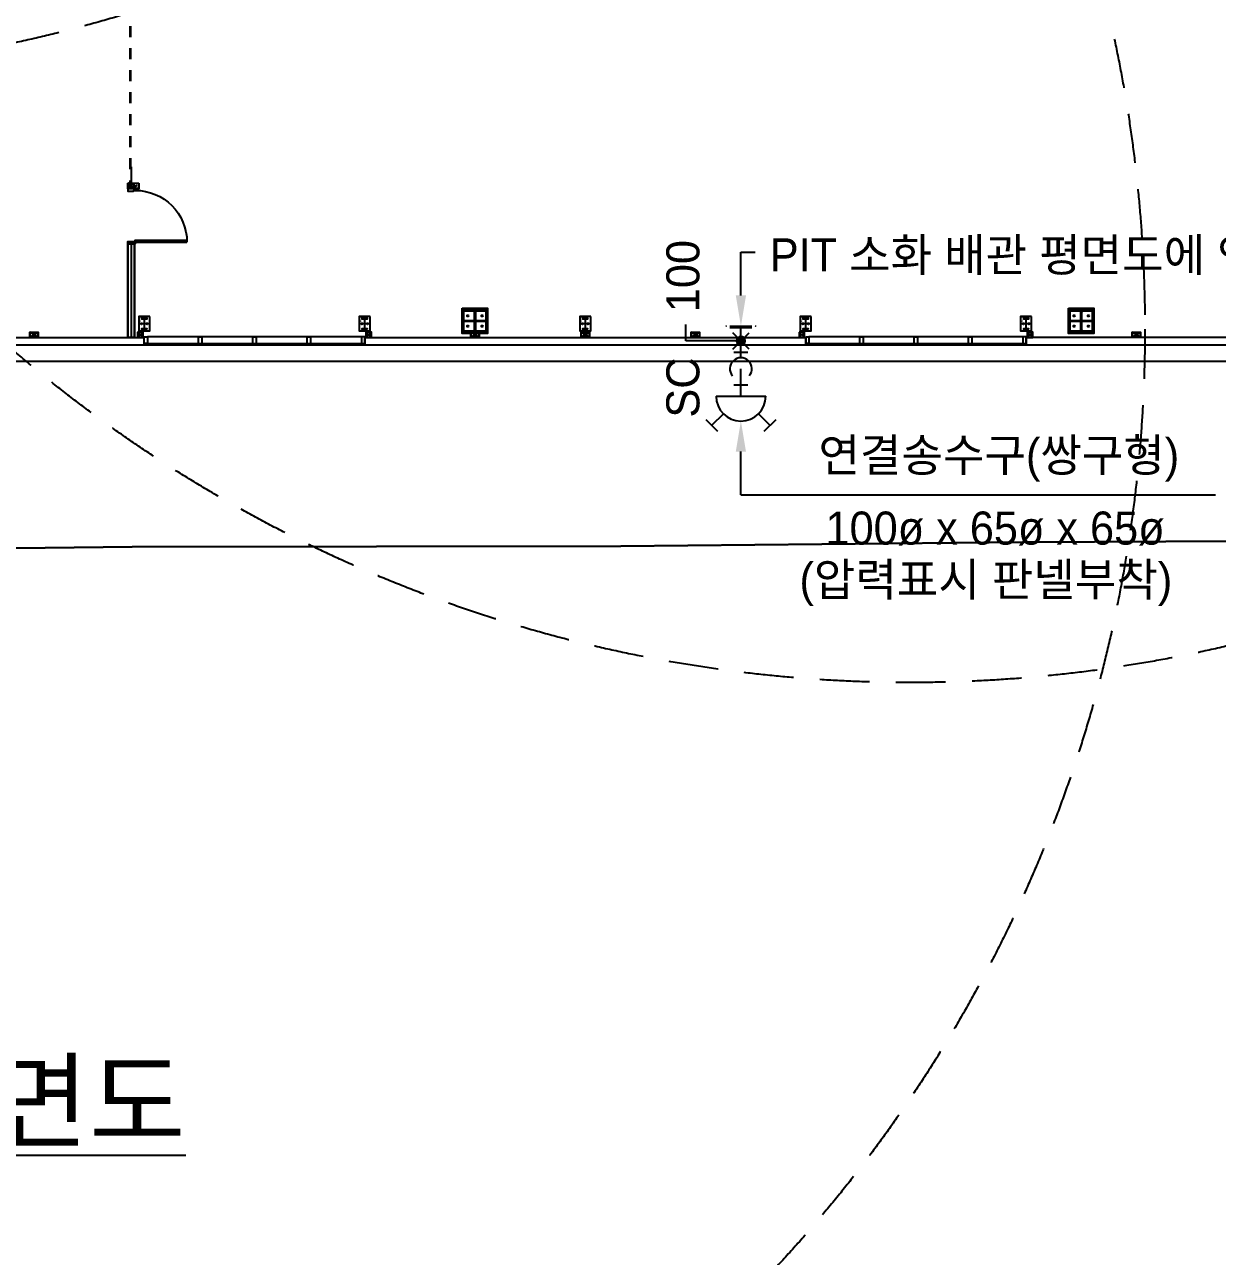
# Model space of a CAD drawing. Header units: millimetres. Extents: x 0 to 168200, y 0 to 118800.
# Drawn here: x 83330 to 104969, y 25928 to 48277 of the extents above; entities that cross this region are included whole.
import ezdxf
from ezdxf.enums import TextEntityAlignment as Align

# ---------------------------------------------------------------- set-up
doc = ezdxf.new("R2010")
doc.units = ezdxf.units.MM
doc.header["$LTSCALE"] = 200
for name, pattern in [('CEN-GAUN', [32.2, 30, -1, 0.2, -1]), ('HID', [2.3, 1.5, -0.8]), ('HIDDEN2', [1, 0.5, -0.5])]:
    doc.linetypes.add(name, pattern=pattern)
for name, color, linetype in [('AX', 2, 'Continuous'), ('BACK', 8, 'Continuous'), ('CEN', 1, 'CEN-GAUN'), ('H', 2, 'Continuous'), ('PIPE', 3, 'Continuous'), ('SYM', 6, 'Continuous'), ('TEXT', 2, 'Continuous'), ('메탈판넬-2', 8, 'Continuous')]:
    doc.layers.add(name, color=color, linetype=linetype)
doc.styles.add('ghs', font='')
doc.styles.add('돋움', font='')
doc.styles.add('스타일1', font='')
doc.styles.get('ghs').set_extended_font_data('Dotum')
doc.styles.get('돋움').set_extended_font_data('Dotum')
doc.styles.get('스타일1').set_extended_font_data('Malgun Gothic')

# ---------------------------------------------------------------- blocks, each defined once
blk = doc.blocks.new('b-018')
at = {"layer": 'H'}
for p, q in [((-2.75, 5.66), (-3.81, 4.6)), ((-2.22, 4.07), (-3.28, 5.13)), ((-0.63, 4.73), (-0.63, 0.23)), ((-3.81, 0.36), (-2.75, -0.71)), ((-2.22, 0.89), (-3.28, -0.17))]:
    blk.add_line(p, q, dxfattribs=at)
blk.add_arc((-0.63, 2.48), 2.25, 90, 270, dxfattribs=at)
blk = doc.blocks.new('f-013')
at = {"layer": 'AX'}
blk.add_line((-1, 0), (1, 0), dxfattribs=at)
at = {"layer": 'AX', "color": 1}
blk.add_line((-1, -0.14), (1, -0.14), dxfattribs=at)
at = {"layer": 'AX', "const_width": 0.078}
for points in [[(-1.37, 0, 1), (-1.3, 0, 1)], [(1.37, 0, -1), (1.3, 0, -1)]]:
    blk.add_lwpolyline(points, format="xyb", close=True, dxfattribs=at)
blk = doc.blocks.new('a-019')
at = {"layer": 'TEXT'}
h = blk.add_hatch(color=1, dxfattribs=at)
edge = h.paths.add_edge_path()
edge.add_arc((0, 0), 0.4, 0, 360)
at = {"layer": 'TEXT', "color": 1}
for p, q in [((-0.74, 0.74), (0.74, -0.74)), ((0.74, 0.74), (-0.74, -0.74))]:
    blk.add_line(p, q, dxfattribs=at)
blk.add_circle((0, 0), 0.4, dxfattribs=at)
blk = doc.blocks.new('D-1000')
at = {"layer": 'BACK'}
blk.add_line((30, 125), (30, 1065), dxfattribs=at)
for points in [[(30, 125), (65, 125), (65, 1065), (30, 1065)], [(0, -10), (45, -10), (45, -10), (45, -10), (45, 95), (30, 95), (30, 125), (0, 125), (0, -10)], [(1000, -10), (955, -10), (955, -10), (955, -10), (955, 95), (970, 95), (970, 125), (1000, 125), (1000, -10)]]:
    blk.add_lwpolyline(points, dxfattribs=at)
blk.add_arc((30, 125), 940, 0, 90, dxfattribs=at)
blk = doc.blocks.new('shutte-4x4')
at = {"layer": 'BACK'}
h = blk.add_hatch(dxfattribs=at)
h.set_pattern_fill('ANSI37', color=256, scale=1.25, angle=360, style=0)
h.set_pattern_definition([(135, (628927.8064, 2052648.192), (-2.806330038, -2.806330038), []), (225, (628927.8064, 2052648.192), (2.806330038, -2.806330038), [])])
h.paths.add_polyline_path([(-5027, 13, 0.484621), (-5027, 12, -0.246615), (-5022, 6), (-5022, 6), (-5022, -6), (-5016, -6), (-5016, 4, -0.042788), (-5016, 4, 0.351979)])
h.paths.add_polyline_path([(-5016, -6), (-5022, -6), (-5022, -9), (-5016, -9)])
h.paths.add_polyline_path([(-5016, -9), (-5022, -9), (-5022, -13), (-5016, -13)])
h.paths.add_polyline_path([(-5016, -13), (-5022, -13), (-5022, -23), (-5014, -23), (-5014, -17), (-5016, -17)])
h = blk.add_hatch(dxfattribs=at)
h.set_pattern_fill('ANSI37', color=256, scale=1.25, angle=360, style=0)
h.set_pattern_definition([(225, (628927.8064, 2061425.844), (-2.806330038, 2.806330038), []), (135, (628927.8064, 2061425.844), (2.806330038, 2.806330038), [])])
h.paths.add_polyline_path([(-996, 13, -0.484621), (-995, 12, 0.246615), (-1000, 6), (-1000, 6), (-1000, -6), (-1006, -6), (-1006, 4, 0.042788), (-1006, 4, -0.351979)])
h.paths.add_polyline_path([(-1006, -6), (-1000, -6), (-1000, -9), (-1006, -9)])
h.paths.add_polyline_path([(-1006, -9), (-1000, -9), (-1000, -13), (-1006, -13)])
h.paths.add_polyline_path([(-1006, -13), (-1000, -13), (-1000, -23), (-1009, -23), (-1009, -17), (-1006, -17)])
for p, q in [((-5111, 75), (-5111, -25)), ((-5096, 75), (-5111, 75)), ((-5110, 73), (-5110, -24)), ((-5096, 73), (-5110, 73)), ((-5026, 85), (-5096, 85)), ((-5096, 85), (-5096, 55)), ((-5096, 75), (-5096, 73)), ((-5094, 55), (-5096, 55)), ((-5029, 83), (-5094, 83)), ((-5094, 83), (-5094, 55)), ((-5083, 26), (-5013, 26)), ((-5083, -2), (-5083, 26)), ((-5081, 25), (-5011, 25)), ((-5081, 0), (-5081, 25)), ((-5071, 77), (-5071, 83)), ((-5051, 77), (-5071, 77)), ((-5066, 85), (-5066, 125)), ((-5066, 75), (-5066, 83)), ((-5063, 13), (-5063, 23)), ((-5056, 85), (-5056, 125)), ((-5056, 75), (-5056, 83)), ((-5051, 77), (-5051, 83)), ((-5029, 83), (-5029, 55)), ((-5026, 55), (-5029, 55)), ((-5026, 85), (-5026, 55)), ((-5026, 73), (-5026, 75)), ((-5011, 75), (-5026, 75)), ((-5013, 73), (-5026, 73)), ((-5022, 0), (-5022, 6)), ((-5016, -17), (-5016, 4)), ((-5014, -23), (-5014, 4)), ((-5013, 26), (-5013, 73)), ((-5011, 25), (-5011, 75)), ((-5011, -25), (-5011, 4)), ((-1011, 25), (-1011, 75)), ((-1011, 75), (-996, 75)), ((-941, 25), (-1011, 25)), ((-1011, -25), (-1011, 4)), ((-1010, 26), (-1010, 73)), ((-1010, 73), (-996, 73)), ((-940, 26), (-1010, 26)), ((-1009, -23), (-1009, 4)), ((-1006, -17), (-1006, 4)), ((-1000, 0), (-1000, 6)), ((-996, 85), (-926, 85)), ((-996, 85), (-996, 55)), ((-996, 73), (-996, 75)), ((-996, 55), (-994, 55)), ((-994, 83), (-929, 83)), ((-994, 83), (-994, 55)), ((-971, 77), (-971, 83)), ((-971, 77), (-951, 77)), ((-966, 85), (-966, 125)), ((-966, 75), (-966, 83)), ((-960, 13), (-960, 23)), ((-956, 85), (-956, 125)), ((-956, 75), (-956, 83)), ((-951, 77), (-951, 83)), ((-941, 0), (-941, 25)), ((-940, -2), (-940, 26)), ((-929, 83), (-929, 55)), ((-929, 55), (-926, 55)), ((-926, 85), (-926, 55)), ((-926, 75), (-926, 73)), ((-926, 75), (-911, 75)), ((-926, 73), (-913, 73)), ((-913, 73), (-913, -24)), ((-911, 75), (-911, -25)), ((-5111, -25), (-5011, -25)), ((-5110, -24), (-5013, -24)), ((-5083, -2), (-5025, -2)), ((-5081, 0), (-5022, 0)), ((-5031, -6), (-5036, -9)), ((-5031, -13), (-5036, -9)), ((-5031, -6), (-5014, -6)), ((-5031, -13), (-5014, -13)), ((-5025, -24), (-5025, -2)), ((-5022, -24), (-5022, 0)), ((-5014, -17), (-5016, -17)), ((-5014, -6), (-5011, -3)), ((-5014, -13), (-5011, -16)), ((-5013, -24), (-5013, -2)), ((-5011, -25), (-5011, 0)), ((-1011, -25), (-1011, 0)), ((-1009, -6), (-1011, -3)), ((-1009, -13), (-1011, -16)), ((-911, -25), (-1011, -25)), ((-1010, -24), (-1010, -2)), ((-913, -24), (-1010, -24)), ((-991, -6), (-1009, -6)), ((-991, -13), (-1009, -13)), ((-1009, -17), (-1006, -17)), ((-941, 0), (-1000, 0)), ((-1000, -24), (-1000, 0)), ((-940, -2), (-998, -2)), ((-998, -24), (-998, -2)), ((-991, -6), (-986, -9)), ((-991, -13), (-986, -9))]:
    blk.add_line(p, q, dxfattribs=at)
at = {"layer": 'BACK', "linetype": 'HIDDEN2', "ltscale": 2}
for p, q in [((-5063, 23), (-960, 23)), ((-5063, 13), (-960, 13))]:
    blk.add_line(p, q, dxfattribs=at)
at = {"layer": 'BACK'}
for points in [[(-5011, 175), (-5111, 175), (-5111, 85), (-5011, 85)], [(-5014, 173), (-5109, 173), (-5109, 87), (-5014, 87)], [(-1011, 175), (-911, 175), (-911, 85), (-1011, 85)], [(-1009, 173), (-914, 173), (-914, 87), (-1009, 87)]]:
    blk.add_lwpolyline(points, close=True, dxfattribs=at)
for centre, radius, start, end in [((-5117, 80), 7.53, 318.3864, 41.6136), ((-5116, 80), 7.53, 318.3864, 41.6136), ((-5114, 80), 7.53, 318.3864, 41.6136), ((-5113, 80), 7.53, 318.3864, 41.6136), ((-5112, 80), 7.53, 318.3864, 41.6136), ((-5111, 80), 7.53, 318.3864, 41.6136), ((-5110, 80), 7.53, 318.3864, 41.6136), ((-5108, 80), 7.53, 318.3864, 41.6136), ((-5107, 80), 7.53, 318.3864, 41.6136), ((-5106, 80), 7.53, 318.3864, 41.6136), ((-5069, 132), 7.9, 216.9609, 331.8306), ((-5061, 99), 24.2, 245.5812, 294.4188), ((-5055, 124), 7.93, 47.3689, 145.662), ((-5027, 2), 11, 10.779, 88.343), ((-5027, 13), 0.603, 108.9819, 212.4052), ((-5030, 5), 8.07, 9.966, 64.9017), ((-5016, 80), 7.53, 138.3864, 221.6136), ((-5015, 80), 7.53, 138.3864, 221.6136), ((-5014, 80), 7.53, 138.3864, 221.6136), ((-5013, 80), 7.53, 138.3864, 221.6136), ((-5012, 80), 7.53, 138.3864, 221.6136), ((-5010, 80), 7.53, 138.3864, 221.6136), ((-5009, 80), 7.53, 138.3864, 221.6136), ((-5008, 80), 7.53, 138.3864, 221.6136), ((-5014, 4), 2.5, 0, 180), ((-5007, 80), 7.53, 138.3864, 221.6136), ((-5006, 80), 7.53, 138.3864, 221.6136), ((-1017, 80), 7.53, 318.3864, 41.6136), ((-1009, 4), 2.5, 0, 180), ((-1016, 80), 7.53, 318.3864, 41.6136), ((-1014, 80), 7.53, 318.3864, 41.6136), ((-1013, 80), 7.53, 318.3864, 41.6136), ((-1012, 80), 7.53, 318.3864, 41.6136), ((-995, 2), 11, 91.657, 169.221), ((-1011, 80), 7.53, 318.3864, 41.6136), ((-1010, 80), 7.53, 318.3864, 41.6136), ((-1008, 80), 7.53, 318.3864, 41.6136), ((-1007, 80), 7.53, 318.3864, 41.6136), ((-1006, 80), 7.53, 318.3864, 41.6136), ((-992, 5), 8.07, 115.0983, 170.034), ((-996, 13), 0.603, 327.5948, 71.0181), ((-967, 124), 7.93, 34.338, 132.6311), ((-961, 99), 24.2, 245.5812, 294.4188), ((-954, 132), 7.9, 208.1694, 323.0391), ((-916, 80), 7.53, 138.3864, 221.6136), ((-915, 80), 7.53, 138.3864, 221.6136), ((-914, 80), 7.53, 138.3864, 221.6136), ((-913, 80), 7.53, 138.3864, 221.6136), ((-912, 80), 7.53, 138.3864, 221.6136), ((-910, 80), 7.53, 138.3864, 221.6136), ((-909, 80), 7.53, 138.3864, 221.6136), ((-908, 80), 7.53, 138.3864, 221.6136), ((-907, 80), 7.53, 138.3864, 221.6136), ((-906, 80), 7.53, 138.3864, 221.6136)]:
    blk.add_arc(centre, radius, start, end, dxfattribs=at)
blk = doc.blocks.new('SQ-PIPE-100X100X4.5TS')
at = {"layer": 'BACK'}
for p, q in [((-71, 4), (71, 96)), ((71, 4), (-71, 96))]:
    blk.add_line(p, q, dxfattribs=at)
for points in [[(75, 0), (75, 100), (-75, 100), (-75, 0)], [(71, 4), (71, 96), (-71, 96), (-71, 4)]]:
    blk.add_lwpolyline(points, close=True, dxfattribs=at)
blk = doc.blocks.new('SQ-PIPE-100X100X4.5TP')
at = {"layer": 'BACK'}
for p, q in [((-96, 96), (-4, 4)), ((-4, 96), (-96, 4))]:
    blk.add_line(p, q, dxfattribs=at)
for points in [[(0, 100), (0, 0), (-100, 0), (-100, 100)], [(-4, 96), (-4, 4), (-96, 4), (-96, 96)]]:
    blk.add_lwpolyline(points, close=True, dxfattribs=at)
blk = doc.blocks.new('X-PIPE-1PL')
at = {"xscale": -1}
for p in [(43880, -43300), (48020, -43300), (55880, -43300), (60020, -43300)]:
    blk.add_blockref('SQ-PIPE-100X100X4.5TP', p, dxfattribs=at)
at = {"layer": '메탈판넬-2', "xscale": -1}
for p in [(42000, -43300), (50000, -43300), (52000, -43300), (54000, -43300), (62000, -43300)]:
    blk.add_blockref('SQ-PIPE-100X100X4.5TS', p, dxfattribs=at)
blk = doc.blocks.new('1층 창문-1')
at = {"layer": 'BACK'}
for p, q in [((85500, 42615), (85560, 42615)), ((85500, 42465), (85500, 42615)), ((85560, 42489), (85500, 42489)), ((85530, 42465), (85500, 42465)), ((85530, 42489), (85530, 42465)), ((85560, 42615), (85560, 42489)), ((86515, 42488), (86515, 42464)), ((87500, 42488), (87500, 42464)), ((88485, 42488), (88485, 42464)), ((89440, 42615), (89440, 42489)), ((89500, 42615), (89440, 42615)), ((89440, 42489), (89500, 42489)), ((89470, 42489), (89470, 42465)), ((89470, 42465), (89500, 42465)), ((89500, 42465), (89500, 42615)), ((97500, 42615), (97560, 42615)), ((97500, 42465), (97500, 42615)), ((97560, 42489), (97500, 42489)), ((97530, 42465), (97500, 42465)), ((97530, 42489), (97530, 42465)), ((97560, 42615), (97560, 42489)), ((98515, 42488), (98515, 42464)), ((99500, 42488), (99500, 42464)), ((100485, 42488), (100485, 42464)), ((101440, 42615), (101440, 42489)), ((101500, 42615), (101440, 42615)), ((101440, 42489), (101500, 42489)), ((101470, 42489), (101470, 42465)), ((101470, 42465), (101500, 42465)), ((101500, 42465), (101500, 42615))]:
    blk.add_line(p, q, dxfattribs=at)
at = {"layer": 'BACK', "linetype": 'Continuous', "ltscale": 2}
for p, q in [((85530, 42489), (89500, 42489)), ((85530, 42465), (89470, 42465)), ((97530, 42489), (101500, 42489)), ((97530, 42465), (101470, 42465))]:
    blk.add_line(p, q, dxfattribs=at)
at = {"layer": 'BACK', "linetype": 'Continuous'}
for p, q in [((89500, 42615), (85560, 42615)), ((101500, 42615), (97560, 42615))]:
    blk.add_line(p, q, dxfattribs=at)
at = {"layer": 'BACK'}
for points in [[(86485, 42614), (86545, 42614), (86545, 42488), (86485, 42488)], [(87470, 42614), (87530, 42614), (87530, 42488), (87470, 42488)], [(88455, 42614), (88515, 42614), (88515, 42488), (88455, 42488)], [(98485, 42614), (98545, 42614), (98545, 42488), (98485, 42488)], [(99470, 42614), (99530, 42614), (99530, 42488), (99470, 42488)], [(100455, 42614), (100515, 42614), (100515, 42488), (100455, 42488)]]:
    blk.add_lwpolyline(points, close=True, dxfattribs=at)
blk = doc.blocks.new('x-stu-1Fcol')
at = {"layer": 'BACK'}
for p, q in [((44110, -43050), (43890, -43050)), ((48110, -43050), (47890, -43050)), ((52110, -43050), (51890, -43050)), ((56110, -43050), (55890, -43050)), ((60110, -43050), (59890, -43050))]:
    blk.add_line(p, q, dxfattribs=at)
for points in [[(49770, -42770), (50230, -42770), (50230, -43230), (49770, -43230)], [(49800, -42800), (50200, -42800), (50200, -43200), (49800, -43200)], [(60770, -42770), (61230, -42770), (61230, -43230), (60770, -43230)], [(60800, -42800), (61200, -42800), (61200, -43200), (60800, -43200)], [(44100, -42920), (43900, -42920), (43900, -43180), (44100, -43180)], [(48100, -42920), (47900, -42920), (47900, -43180), (48100, -43180)], [(49800, -42990), (49994, -42990), (49994, -43009), (49800, -43009)], [(50007, -42990), (50200, -42990), (50200, -43009), (50007, -43009)], [(52100, -42920), (51900, -42920), (51900, -43180), (52100, -43180)], [(56100, -42920), (55900, -42920), (55900, -43180), (56100, -43180)], [(60100, -42920), (59900, -42920), (59900, -43180), (60100, -43180)], [(60800, -42990), (60994, -42990), (60994, -43009), (60800, -43009)], [(61007, -42990), (61200, -42990), (61200, -43009), (61007, -43009)]]:
    blk.add_lwpolyline(points, close=True, dxfattribs=at)
for points in [[(49800, -43200), (49800, -43179), (49972, -43179, 0.414214), (49994, -43157), (49994, -42843, 0.414214), (49972, -42821), (49800, -42821), (49800, -42800), (50200, -42800), (50200, -42821), (50029, -42821, 0.414214), (50007, -42843), (50007, -43157, 0.414214), (50029, -43179), (50200, -43179), (50200, -43200)], [(60800, -43200), (60800, -43179), (60972, -43179, 0.414214), (60994, -43157), (60994, -42843, 0.414214), (60972, -42821), (60800, -42821), (60800, -42800), (61200, -42800), (61200, -42821), (61029, -42821, 0.414214), (61007, -42843), (61007, -43157, 0.414214), (61029, -43179), (61200, -43179), (61200, -43200)], [(44050, -43150), (44050, -43141), (44016, -43141, -0.414214), (44003, -43128), (44003, -42972, -0.414214), (44016, -42959), (44050, -42959), (44050, -42950), (43950, -42950), (43950, -42959), (43984, -42959, -0.414214), (43997, -42972), (43997, -43128, -0.414214), (43984, -43141), (43950, -43141), (43950, -43150)], [(48050, -43150), (48050, -43141), (48016, -43141, -0.414214), (48003, -43128), (48003, -42972, -0.414214), (48016, -42959), (48050, -42959), (48050, -42950), (47950, -42950), (47950, -42959), (47984, -42959, -0.414214), (47997, -42972), (47997, -43128, -0.414214), (47984, -43141), (47950, -43141), (47950, -43150)], [(52050, -43150), (52050, -43141), (52016, -43141, -0.414214), (52003, -43128), (52003, -42972, -0.414214), (52016, -42959), (52050, -42959), (52050, -42950), (51950, -42950), (51950, -42959), (51984, -42959, -0.414214), (51997, -42972), (51997, -43128, -0.414214), (51984, -43141), (51950, -43141), (51950, -43150)], [(56050, -43150), (56050, -43141), (56016, -43141, -0.414214), (56003, -43128), (56003, -42972, -0.414214), (56016, -42959), (56050, -42959), (56050, -42950), (55950, -42950), (55950, -42959), (55984, -42959, -0.414214), (55997, -42972), (55997, -43128, -0.414214), (55984, -43141), (55950, -43141), (55950, -43150)], [(60050, -43150), (60050, -43141), (60016, -43141, -0.414214), (60003, -43128), (60003, -42972, -0.414214), (60016, -42959), (60050, -42959), (60050, -42950), (59950, -42950), (59950, -42959), (59984, -42959, -0.414214), (59997, -42972), (59997, -43128, -0.414214), (59984, -43141), (59950, -43141), (59950, -43150)]]:
    blk.add_lwpolyline(points, format="xyb", close=True, dxfattribs=at)
for centre, radius in [((49870, -42906), 13.5), ((50130, -42906), 13.5), ((60870, -42906), 13.5), ((61130, -42906), 13.5), ((43950, -43050), 12), ((44050, -43050), 12), ((47950, -43050), 12), ((48050, -43050), 12), ((49870, -43094), 13.5), ((50130, -43094), 13.5), ((51950, -43050), 12), ((52050, -43050), 12), ((55950, -43050), 12), ((56050, -43050), 12), ((59950, -43050), 12), ((60050, -43050), 12), ((60870, -43094), 13.5), ((61130, -43094), 13.5)]:
    blk.add_circle(centre, radius, dxfattribs=at)
at = {"layer": 'BACK', "style": '스타일1'}
for p in [(43940, -43024), (47940, -43024), (51940, -43024), (55940, -43024), (59940, -43024)]:
    blk.add_text('WC1', height=35, rotation=90, dxfattribs=at).set_placement(p)

msp = doc.modelspace()

# ---------------------------------------------------------------- linework, layer by layer
at = {"layer": 'AX'}
for p, q in [((95325, 42539), (95325, 42839)), ((96325, 42539), (95325, 42539)), ((96199, 42332.8), (96451, 42332.8)), ((96451, 41732.8), (96199, 41732.8))]:
    msp.add_line(p, q, dxfattribs=at)
msp.add_arc((96325, 42032.8), 200, 320.94988, 219.05012, dxfattribs=at)
at = {"layer": 'BACK'}
for p, q in [((85262.5, 45700), (85262.5, 45300)), ((85262.5, 44300), (85262.5, 42600)), ((76900, 42465), (87000, 42465)), ((81500, 42600), (85500, 42600)), ((85500, 42465), (85500, 42600)), ((89500, 42600), (97500, 42600)), ((89500, 42600), (89500, 42465)), ((89500, 42465), (97500, 42465)), ((97500, 42600), (97500, 42465))]:
    msp.add_line(p, q, dxfattribs=at)
msp.add_lwpolyline([(77372.4, 38712.8), (85278.5, 38804.1), (94144.1, 38813.2), (101437.4, 38885.9), (107930.6, 38919.4), (108901.5, 39066.2), (115558, 41633.5, 0.271364), (119006.8, 46590.9), (119359.1, 50715.1), (119348.2, 56451), (119360.7, 74613.2), (119356.5, 81219.8), (119094.7, 86262.3), (119282, 90724.8), (119264.9, 95294.9), (119239.9, 103951.8), (119163.7, 112576), (118509.8, 114600)], format="xyb", dxfattribs=at)
for points in [[(85200, 44300), (85325, 44300)], [(85200, 44300), (85325, 44300), (85325, 42600), (85200, 42600), (85200, 44300)], [(85225, 44300), (85225, 44296), (85204, 44296), (85204, 42604), (85321, 42604), (85321, 44296), (85300, 44296), (85300, 44300)], [(113035, 40660.4), (108901.5, 39066.2), (107930.6, 38919.4), (101437.4, 38885.9), (94144.1, 38813.2), (85278.5, 38804.1), (77372.4, 38712.8), (74179.4, 38699), (65516.7, 38705.3), (57648.5, 38724.4), (51229.9, 38636.4), (49476.9, 38682.8), (39437.5, 38683.4)]]:
    msp.add_lwpolyline(points, dxfattribs=at)
for points in [[(76900, 42465), (113035, 42465), (113035, 42165), (76900, 42165)], [(105500, 42465), (105500, 42600), (101500, 42600), (101500, 42465)]]:
    msp.add_lwpolyline(points, close=True, dxfattribs=at)
at = {"layer": 'CEN', "linetype": 'HID', "ltscale": 3}
for centre in [(77854.6, 72385), (99402.9, 61340), (78654.2, 42752.8)]:
    msp.add_circle(centre, 25000, dxfattribs=at)
at = {"layer": 'PIPE'}
for p, q in [((96325, 42232.8), (96325, 42808.2)), ((96325, 41535), (96325, 42032.8))]:
    msp.add_line(p, q, dxfattribs=at)
at = {"layer": 'TEXT'}
for p, q in [((96325, 43362.6), (96325, 44147.6)), ((96325, 44147.6), (96585.2, 44147.6)), ((96325, 39745.6), (96325, 40530.6)), ((96325, 39745.6), (104938, 39745.6))]:
    msp.add_line(p, q, dxfattribs=at)
for points in [[(96232.6, 43362.6), (96417.4, 43362.6), (96325, 42808.2)], [(96232.6, 40530.6), (96417.4, 40530.6), (96325, 41085)]]:
    msp.add_solid(points, dxfattribs=at)

# ---------------------------------------------------------------- block references
at = {"layer": 'AX', "xscale": 200, "yscale": 200, "zscale": 200}
msp.add_blockref('f-013', (96325, 42808.2), dxfattribs=at)
at = {"layer": 'BACK'}
for name, p in [('1층 창문-1', (0, 0)), ('X-PIPE-1PL', (41500, 85900)), ('x-stu-1Fcol', (41500, 85900))]:
    msp.add_blockref(name, p, dxfattribs=at)
at = {"layer": 'BACK', "rotation": 270}
msp.add_blockref('shutte-4x4', (85225, 44388.8), dxfattribs=at)
at = {"layer": 'BACK', "xscale": -1, "rotation": 270}
msp.add_blockref('D-1000', (85210, 44300), dxfattribs=at)
at = {"layer": 'PIPE', "xscale": 200, "yscale": 200, "zscale": 200, "rotation": 89.99999999999999}
msp.add_blockref('b-018', (96820.4, 41660.9), dxfattribs=at)
at = {"layer": 'TEXT', "xscale": -200, "yscale": 200, "zscale": 200, "rotation": 180}
msp.add_blockref('a-019', (96325, 42539), dxfattribs=at)

# ---------------------------------------------------------------- texts
at = {"layer": 'SYM', "color": 3, "style": '돋움'}
msp.add_text('%%U1층 소화 배관 평면도', height=1400, dxfattribs=at).set_placement((69653.4, 28046.7))
at = {"layer": 'TEXT', "style": '돋움'}
msp.add_text('PIT 소화 배관 평면도에 연결', height=600, dxfattribs=at).set_placement((96849.1, 43799.3))
msp.add_text('100', height=600, rotation=90, dxfattribs=at).set_placement((95571.9, 43060))
msp.add_text('SC', height=600, rotation=90, dxfattribs=at).set_placement((95571.9, 42237.4), align=Align.RIGHT)
at = {"layer": 'TEXT', "style": 'ghs'}
for s, p in [('연결송수구(쌍구형)', (101004.4, 40167.5, 0)), ('100ø x 65ø x 65ø', (100935.6, 38842.4, 0)), ('(압력표시 판넬부착)', (100769.2, 37910.6, 0))]:
    msp.add_text(s, height=600, dxfattribs=at).set_placement(p, align=Align.CENTER)

doc.saveas('drawing.dxf')
